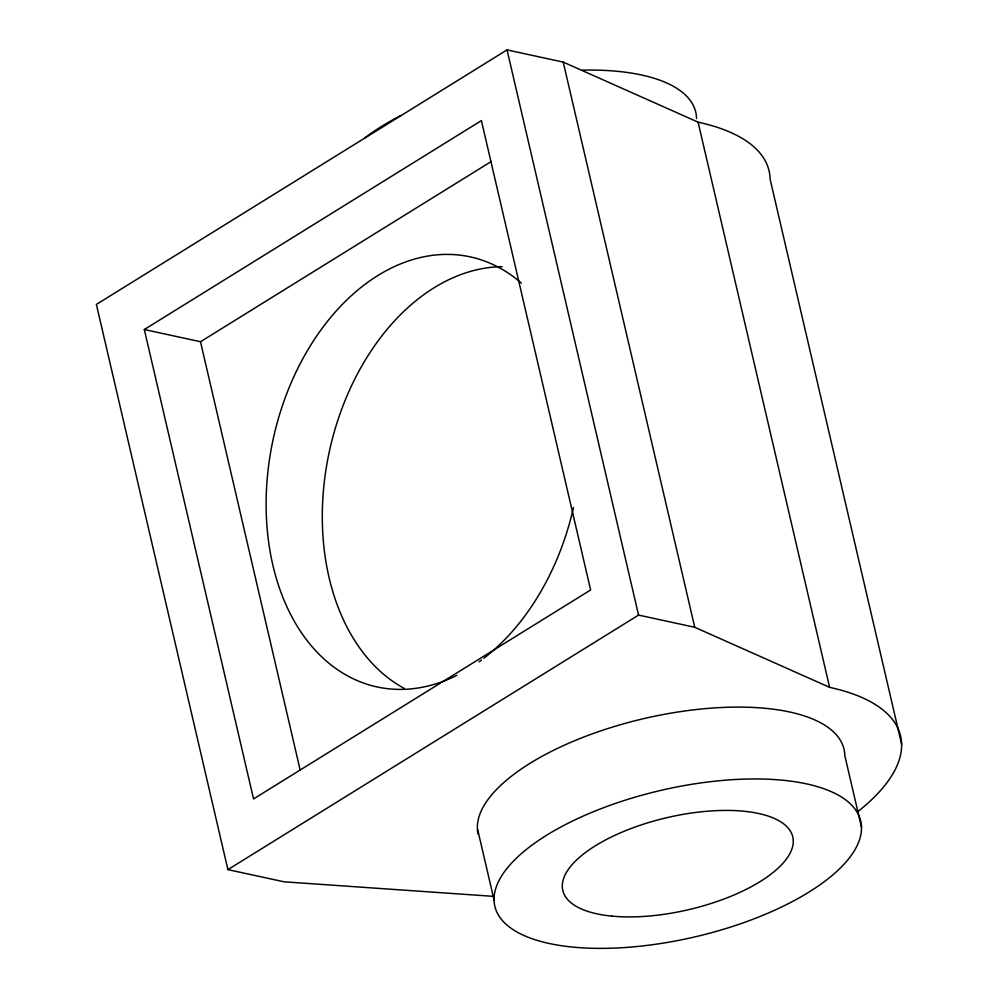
<?xml version="1.0" encoding="UTF-8"?>
<svg xmlns="http://www.w3.org/2000/svg" width="998" height="998" viewBox="0 0 998 998"><rect width="100%" height="100%" fill="white"/><g stroke="black" fill="none" stroke-linecap="round" stroke-linejoin="round"><path stroke-width="1.5" d="M901.618 744.296L770.094 179.116A245.932 98.453 -13.1 0 0 698.089 122.155L563.221 62.101L507.034 49.9L96.382 304.427L227.906 869.62L284.093 881.82L492.513 896.291M144.311 329.527L481.398 120.596L590.629 589.98L253.542 798.924L144.311 329.527L200.498 341.728L491.315 161.464M227.906 869.62L638.558 615.092L694.745 627.28L829.612 687.348A245.932 98.453 -13.1 0 1 858.629 810.975M698.089 122.155L829.612 687.348M861.511 827.367A187.824 75.199 -13.1 0 0 584.466 815.516A187.824 75.199 -13.1 0 0 587.373 948.1A187.824 75.199 -13.1 0 0 861.511 827.367L844.795 755.523A187.824 75.199 -13.1 0 0 659.391 715.267A187.824 75.199 -13.1 0 0 477.343 828.115L494.06 899.959M563.221 62.101L694.745 627.28M507.034 49.9L638.558 615.092M200.498 341.728L300.211 770.244M478.067 834.128A187.824 75.199 -13.1 0 1 477.406 829.637M364.844 137.886A187.824 75.199 -13.1 0 1 401.009 115.444M582.358 70.159A187.824 75.199 -13.1 0 1 696.542 118.488M404.24 688.42A220.034 154.004 -77.8 0 1 330.338 447.067A220.034 154.004 -77.8 0 1 502.181 266.678M456.997 675.259A220.034 154.004 -77.8 0 1 270.159 455.026A220.034 154.004 -77.8 0 1 521.38 283.12M573.513 507.471A220.034 154.004 -77.8 0 1 483.893 658.243M481.485 660.065A220.034 154.004 -77.8 0 1 479.077 661.836M611.799 916.102A118.063 47.268 -13.1 0 0 792.861 845.443A118.063 47.268 -13.1 0 0 628.678 829.438A118.063 47.268 -13.1 0 0 611.799 916.102"/></g></svg>
